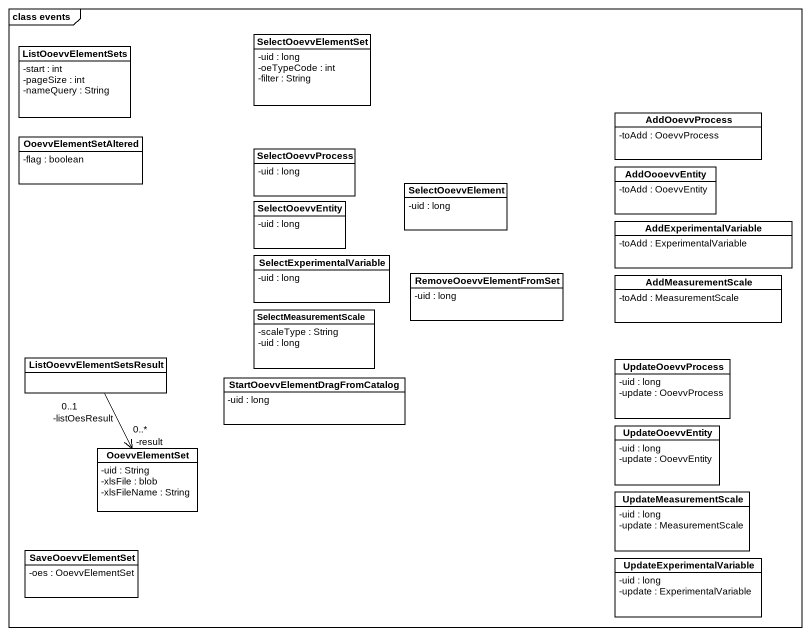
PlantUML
@startuml
mainframe class events
hide circle
hide empty members
skinparam classAttributeIconSize 0
class SelectOoevvElementSet {
  -uid : long
  -oeTypeCode : int
  -filter : String
}
class ListOoevvElementSets {
  -start : int
  -pageSize : int
  -nameQuery : String
}
class AddOoevvProcess {
  -toAdd : OoevvProcess
}
class OoevvElementSetAltered {
  -flag : boolean
}
class SelectOoevvProcess {
  -uid : long
}
class SelectOoevvElement {
  -uid : long
}
class AddOooevvEntity {
  -toAdd : OoevvEntity
}
class SelectOoevvEntity {
  -uid : long
}
class AddExperimentalVariable {
  -toAdd : ExperimentalVariable
}
class SelectExperimentalVariable {
  -uid : long
}
class RemoveOoevvElementFromSet {
  -uid : long
}
class AddMeasurementScale {
  -toAdd : MeasurementScale
}
class SelectMeasurementScale {
  -scaleType : String
  -uid : long
}
class ListOoevvElementSetsResult
class "StartOoevvElementDragFromCatalog" as StartOoevvElementDragFromCat {
  -uid : long
}
class UpdateOoevvProcess {
  -uid : long
  -update : OoevvProcess
}
class OoevvElementSet {
  -uid : String
  -xlsFile : blob
  -xlsFileName : String
}
class UpdateOoevvEntity {
  -uid : long
  -update : OoevvEntity
}
class UpdateMeasurementScale {
  -uid : long
  -update : MeasurementScale
}
class SaveOoevvElementSet {
  -oes : OoevvElementSet
}
class UpdateExperimentalVariable {
  -uid : long
  -update : ExperimentalVariable
}
ListOoevvElementSetsResult "-listOesResult\n0..1" --> "-result\n0..*" OoevvElementSet
@enduml
